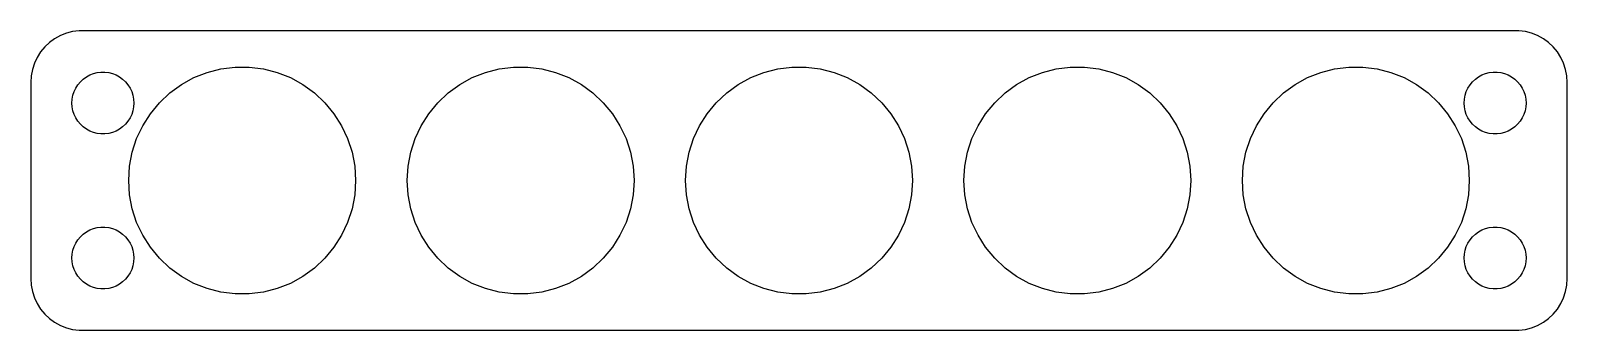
# Model space of a CAD drawing. Header units: metres. Extents: x -74 to 74, y -14 to 14.
import ezdxf

# ---------------------------------------------------------------- set-up
doc = ezdxf.new("R2010")
doc.units = ezdxf.units.M

msp = doc.modelspace()

# ---------------------------------------------------------------- linework, layer by layer
for p, q in [((-72.1791, 13.7216), (-72.6871, 13.3526)), ((-71.6289, 14.0241), (-72.1791, 13.7216)), ((-71.0451, 14.2553), (-71.6289, 14.0241)), ((-70.4369, 14.4114), (-71.0451, 14.2553)), ((-69.8139, 14.4901), (-70.4369, 14.4114)), ((69.8139, 14.4901), (-69.8139, 14.4901)), ((70.4369, 14.4114), (69.8139, 14.4901)), ((71.0451, 14.2553), (70.4369, 14.4114)), ((71.6289, 14.0241), (71.0451, 14.2553)), ((72.1791, 13.7216), (71.6289, 14.0241)), ((72.6871, 13.3526), (72.1791, 13.7216)), ((-73.5451, 12.4389), (-73.8815, 11.9088)), ((-73.1448, 12.9227), (-73.5451, 12.4389)), ((-72.6871, 13.3526), (-73.1448, 12.9227)), ((73.1448, 12.9227), (72.6871, 13.3526)), ((73.5451, 12.4389), (73.1448, 12.9227)), ((73.8815, 11.9088), (73.5451, 12.4389)), ((-74.3429, 10.7434), (-74.4606, 10.1267)), ((-74.1489, 11.3406), (-74.3429, 10.7434)), ((-73.8815, 11.9088), (-74.1489, 11.3406)), ((-68.427, 10.3532), (-68.0621, 10.4469)), ((-68.0621, 10.4469), (-67.6884, 10.4941)), ((-67.6884, 10.4941), (-67.3116, 10.4941)), ((-67.3116, 10.4941), (-66.9379, 10.4469)), ((-66.9379, 10.4469), (-66.573, 10.3532)), ((-58.6836, 9.95309), (-57.3992, 10.4616)), ((-57.3992, 10.4616), (-56.0612, 10.8051)), ((-56.0612, 10.8051), (-54.6907, 10.9783)), ((-54.6907, 10.9783), (-53.3093, 10.9783)), ((-53.3093, 10.9783), (-51.9388, 10.8051)), ((-51.9388, 10.8051), (-50.6008, 10.4616)), ((-50.6008, 10.4616), (-49.3164, 9.95309)), ((-31.6836, 9.95309), (-30.3992, 10.4616)), ((-30.3992, 10.4616), (-29.0612, 10.8051)), ((-29.0612, 10.8051), (-27.6907, 10.9783)), ((-27.6907, 10.9783), (-26.3093, 10.9783)), ((-26.3093, 10.9783), (-24.9388, 10.8051)), ((-24.9388, 10.8051), (-23.6008, 10.4616)), ((-23.6008, 10.4616), (-22.3164, 9.95309)), ((-4.68356, 9.95309), (-3.39919, 10.4616)), ((-3.39919, 10.4616), (-2.06119, 10.8051)), ((-2.06119, 10.8051), (-0.69069, 10.9783)), ((-0.69069, 10.9783), (0.69069, 10.9783)), ((0.69069, 10.9783), (2.06119, 10.8051)), ((2.06119, 10.8051), (3.39919, 10.4616)), ((3.39919, 10.4616), (4.68356, 9.95309)), ((22.3164, 9.95309), (23.6008, 10.4616)), ((23.6008, 10.4616), (24.9388, 10.8051)), ((24.9388, 10.8051), (26.3093, 10.9783)), ((26.3093, 10.9783), (27.6907, 10.9783)), ((27.6907, 10.9783), (29.0612, 10.8051)), ((29.0612, 10.8051), (30.3992, 10.4616)), ((30.3992, 10.4616), (31.6836, 9.95309)), ((49.3164, 9.95309), (50.6008, 10.4616)), ((50.6008, 10.4616), (51.9388, 10.8051)), ((51.9388, 10.8051), (53.3093, 10.9783)), ((53.3093, 10.9783), (54.6907, 10.9783)), ((54.6907, 10.9783), (56.0612, 10.8051)), ((56.0612, 10.8051), (57.3992, 10.4616)), ((57.3992, 10.4616), (58.6836, 9.95309)), ((66.573, 10.3532), (66.9379, 10.4469)), ((66.9379, 10.4469), (67.3116, 10.4941)), ((67.3116, 10.4941), (67.6884, 10.4941)), ((67.6884, 10.4941), (68.0621, 10.4469)), ((68.0621, 10.4469), (68.427, 10.3532)), ((74.1489, 11.3406), (73.8815, 11.9088)), ((74.3429, 10.7434), (74.1489, 11.3406)), ((74.4606, 10.1267), (74.3429, 10.7434)), ((-74.4606, 10.1267), (-74.5, 9.5)), ((-74.5, 9.5), (-74.5, -9.5)), ((-70.2893, 8.60437), (-70.1289, 8.94525)), ((-70.1289, 8.94525), (-69.927, 9.26335)), ((-69.927, 9.26335), (-69.6869, 9.55363)), ((-69.6869, 9.55363), (-69.4123, 9.81154)), ((-69.4123, 9.81154), (-69.1075, 10.033)), ((-69.1075, 10.033), (-68.7773, 10.2145)), ((-68.7773, 10.2145), (-68.427, 10.3532)), ((-66.573, 10.3532), (-66.2227, 10.2145)), ((-66.2227, 10.2145), (-65.8925, 10.033)), ((-65.8925, 10.033), (-65.5877, 9.81154)), ((-65.5877, 9.81154), (-65.3131, 9.55363)), ((-65.3131, 9.55363), (-65.073, 9.26335)), ((-65.073, 9.26335), (-64.8711, 8.94525)), ((-64.8711, 8.94525), (-64.7107, 8.60437)), ((-61.0117, 8.47563), (-59.8941, 9.2876)), ((-59.8941, 9.2876), (-58.6836, 9.95309)), ((-49.3164, 9.95309), (-48.1059, 9.2876)), ((-48.1059, 9.2876), (-46.9883, 8.47563)), ((-34.0117, 8.47563), (-32.8941, 9.2876)), ((-32.8941, 9.2876), (-31.6836, 9.95309)), ((-22.3164, 9.95309), (-21.1059, 9.2876)), ((-21.1059, 9.2876), (-19.9883, 8.47563)), ((-7.01166, 8.47563), (-5.89409, 9.2876)), ((-5.89409, 9.2876), (-4.68356, 9.95309)), ((4.68356, 9.95309), (5.89409, 9.2876)), ((5.89409, 9.2876), (7.01166, 8.47563)), ((19.9883, 8.47563), (21.1059, 9.2876)), ((21.1059, 9.2876), (22.3164, 9.95309)), ((31.6836, 9.95309), (32.8941, 9.2876)), ((32.8941, 9.2876), (34.0117, 8.47563)), ((46.9883, 8.47563), (48.1059, 9.2876)), ((48.1059, 9.2876), (49.3164, 9.95309)), ((58.6836, 9.95309), (59.8941, 9.2876)), ((59.8941, 9.2876), (61.0117, 8.47563)), ((64.7107, 8.60437), (64.8711, 8.94525)), ((64.8711, 8.94525), (65.073, 9.26335)), ((65.073, 9.26335), (65.3131, 9.55363)), ((65.3131, 9.55363), (65.5877, 9.81154)), ((65.5877, 9.81154), (65.8925, 10.033)), ((65.8925, 10.033), (66.2227, 10.2145)), ((66.2227, 10.2145), (66.573, 10.3532)), ((68.427, 10.3532), (68.7773, 10.2145)), ((68.7773, 10.2145), (69.1075, 10.033)), ((69.1075, 10.033), (69.4123, 9.81154)), ((69.4123, 9.81154), (69.6869, 9.55363)), ((69.6869, 9.55363), (69.927, 9.26335)), ((69.927, 9.26335), (70.1289, 8.94525)), ((70.1289, 8.94525), (70.2893, 8.60437)), ((74.5, 9.5), (74.4606, 10.1267)), ((74.5, -9.5), (74.5, 9.5)), ((-70.5, 7.5), (-70.4763, 7.87599)), ((-70.4763, 7.12399), (-70.5, 7.5)), ((-70.4763, 7.87599), (-70.4057, 8.24606)), ((-70.4057, 8.24606), (-70.2893, 8.60437)), ((-64.7107, 8.60437), (-64.5943, 8.24606)), ((-64.5943, 8.24606), (-64.5237, 7.87599)), ((-64.5237, 7.87599), (-64.5, 7.5)), ((-64.5, 7.5), (-64.5237, 7.12399)), ((-62.8992, 6.46564), (-62.0186, 7.53001)), ((-62.0186, 7.53001), (-61.0117, 8.47563)), ((-46.9883, 8.47563), (-45.9813, 7.53001)), ((-45.9813, 7.53001), (-45.1008, 6.46564)), ((-35.8992, 6.46564), (-35.0186, 7.53001)), ((-35.0186, 7.53001), (-34.0117, 8.47563)), ((-19.9883, 8.47563), (-18.9813, 7.53001)), ((-18.9813, 7.53001), (-18.1008, 6.46564)), ((-8.89919, 6.46564), (-8.01865, 7.53001)), ((-8.01865, 7.53001), (-7.01166, 8.47563)), ((7.01166, 8.47563), (8.01865, 7.53001)), ((8.01865, 7.53001), (8.89919, 6.46564)), ((18.1008, 6.46564), (18.9813, 7.53001)), ((18.9813, 7.53001), (19.9883, 8.47563)), ((34.0117, 8.47563), (35.0186, 7.53001)), ((35.0186, 7.53001), (35.8992, 6.46564)), ((45.1008, 6.46564), (45.9813, 7.53001)), ((45.9813, 7.53001), (46.9883, 8.47563)), ((61.0117, 8.47563), (62.0186, 7.53001)), ((62.0186, 7.53001), (62.8992, 6.46564)), ((64.5, 7.5), (64.5237, 7.87599)), ((64.5237, 7.12399), (64.5, 7.5)), ((64.5237, 7.87599), (64.5943, 8.24606)), ((64.5943, 8.24606), (64.7107, 8.60437)), ((70.2893, 8.60437), (70.4057, 8.24606)), ((70.4057, 8.24606), (70.4763, 7.87599)), ((70.4763, 7.87599), (70.5, 7.5)), ((70.5, 7.5), (70.4763, 7.12399)), ((-70.4057, 6.75392), (-70.4763, 7.12399)), ((-70.2893, 6.39561), (-70.4057, 6.75392)), ((-70.1289, 6.05473), (-70.2893, 6.39561)), ((-69.927, 5.73663), (-70.1289, 6.05473)), ((-64.8711, 6.05473), (-65.073, 5.73663)), ((-64.7107, 6.39561), (-64.8711, 6.05473)), ((-64.5943, 6.75392), (-64.7107, 6.39561)), ((-64.5237, 7.12399), (-64.5943, 6.75392)), ((-63.6394, 5.29929), (-62.8992, 6.46564)), ((-45.1008, 6.46564), (-44.3606, 5.29929)), ((-36.6394, 5.29929), (-35.8992, 6.46564)), ((-18.1008, 6.46564), (-17.3606, 5.29929)), ((-9.63936, 5.29929), (-8.89919, 6.46564)), ((8.89919, 6.46564), (9.63936, 5.29929)), ((17.3606, 5.29929), (18.1008, 6.46564)), ((35.8992, 6.46564), (36.6394, 5.29929)), ((44.3606, 5.29929), (45.1008, 6.46564)), ((62.8992, 6.46564), (63.6394, 5.29929)), ((64.5943, 6.75392), (64.5237, 7.12399)), ((64.7107, 6.39561), (64.5943, 6.75392)), ((64.8711, 6.05473), (64.7107, 6.39561)), ((65.073, 5.73663), (64.8711, 6.05473)), ((70.1289, 6.05473), (69.927, 5.73663)), ((70.2893, 6.39561), (70.1289, 6.05473)), ((70.4057, 6.75392), (70.2893, 6.39561)), ((70.4763, 7.12399), (70.4057, 6.75392)), ((-69.6869, 5.44635), (-69.927, 5.73663)), ((-69.4123, 5.18845), (-69.6869, 5.44635)), ((-69.1075, 4.96701), (-69.4123, 5.18845)), ((-68.7773, 4.78551), (-69.1075, 4.96701)), ((-68.427, 4.64682), (-68.7773, 4.78551)), ((-68.0621, 4.55313), (-68.427, 4.64682)), ((-67.6884, 4.50591), (-68.0621, 4.55313)), ((-67.3116, 4.50591), (-67.6884, 4.50591)), ((-66.9379, 4.55313), (-67.3116, 4.50591)), ((-66.573, 4.64682), (-66.9379, 4.55313)), ((-66.2227, 4.78551), (-66.573, 4.64682)), ((-65.8925, 4.96701), (-66.2227, 4.78551)), ((-65.5877, 5.18845), (-65.8925, 4.96701)), ((-65.3131, 5.44635), (-65.5877, 5.18845)), ((-65.073, 5.73663), (-65.3131, 5.44635)), ((-64.2275, 4.04936), (-63.6394, 5.29929)), ((-44.3606, 5.29929), (-43.7724, 4.04936)), ((-37.2275, 4.04936), (-36.6394, 5.29929)), ((-17.3606, 5.29929), (-16.7724, 4.04936)), ((-10.2275, 4.04936), (-9.63936, 5.29929)), ((9.63936, 5.29929), (10.2275, 4.04936)), ((16.7724, 4.04936), (17.3606, 5.29929)), ((36.6394, 5.29929), (37.2275, 4.04936)), ((43.7724, 4.04936), (44.3606, 5.29929)), ((63.6394, 5.29929), (64.2275, 4.04936)), ((65.3131, 5.44635), (65.073, 5.73663)), ((65.5877, 5.18845), (65.3131, 5.44635)), ((65.8925, 4.96701), (65.5877, 5.18845)), ((66.2227, 4.78551), (65.8925, 4.96701)), ((66.573, 4.64682), (66.2227, 4.78551)), ((66.9379, 4.55313), (66.573, 4.64682)), ((67.3116, 4.50591), (66.9379, 4.55313)), ((67.6884, 4.50591), (67.3116, 4.50591)), ((68.0621, 4.55313), (67.6884, 4.50591)), ((68.427, 4.64682), (68.0621, 4.55313)), ((68.7773, 4.78551), (68.427, 4.64682)), ((69.1075, 4.96701), (68.7773, 4.78551)), ((69.4123, 5.18845), (69.1075, 4.96701)), ((69.6869, 5.44635), (69.4123, 5.18845)), ((69.927, 5.73663), (69.6869, 5.44635)), ((-64.6544, 2.73558), (-64.2275, 4.04936)), ((-43.7724, 4.04936), (-43.3456, 2.73558)), ((-37.6544, 2.73558), (-37.2275, 4.04936)), ((-16.7724, 4.04936), (-16.3456, 2.73558)), ((-10.6544, 2.73558), (-10.2275, 4.04936)), ((10.2275, 4.04936), (10.6544, 2.73558)), ((16.3456, 2.73558), (16.7724, 4.04936)), ((37.2275, 4.04936), (37.6544, 2.73558)), ((43.3456, 2.73558), (43.7724, 4.04936)), ((64.2275, 4.04936), (64.6544, 2.73558)), ((-64.9133, 1.37866), (-64.6544, 2.73558)), ((-43.3456, 2.73558), (-43.0867, 1.37866)), ((-37.9133, 1.37866), (-37.6544, 2.73558)), ((-16.3456, 2.73558), (-16.0867, 1.37866)), ((-10.9133, 1.37866), (-10.6544, 2.73558)), ((10.6544, 2.73558), (10.9133, 1.37866)), ((16.0867, 1.37866), (16.3456, 2.73558)), ((37.6544, 2.73558), (37.9133, 1.37866)), ((43.0867, 1.37866), (43.3456, 2.73558)), ((64.6544, 2.73558), (64.9133, 1.37866)), ((-65, 0), (-64.9133, 1.37866)), ((-64.9133, -1.37866), (-65, 0)), ((-43.0867, 1.37866), (-43, 0)), ((-43, 0), (-43.0867, -1.37866)), ((-38, 0), (-37.9133, 1.37866)), ((-37.9133, -1.37866), (-38, 0)), ((-16.0867, 1.37866), (-16, 0)), ((-16, 0), (-16.0867, -1.37866)), ((-11, 0), (-10.9133, 1.37866)), ((-10.9133, -1.37866), (-11, 0)), ((10.9133, 1.37866), (11, 0)), ((11, 0), (10.9133, -1.37866)), ((16, 0), (16.0867, 1.37866)), ((16.0867, -1.37866), (16, 0)), ((37.9133, 1.37866), (38, 0)), ((38, 0), (37.9133, -1.37866)), ((43, 0), (43.0867, 1.37866)), ((43.0867, -1.37866), (43, 0)), ((64.9133, 1.37866), (65, 0)), ((65, 0), (64.9133, -1.37866)), ((-64.6544, -2.73558), (-64.9133, -1.37866)), ((-43.0867, -1.37866), (-43.3456, -2.73558)), ((-37.6544, -2.73558), (-37.9133, -1.37866)), ((-16.0867, -1.37866), (-16.3456, -2.73558)), ((-10.6544, -2.73558), (-10.9133, -1.37866)), ((10.9133, -1.37866), (10.6544, -2.73558)), ((16.3456, -2.73558), (16.0867, -1.37866)), ((37.9133, -1.37866), (37.6544, -2.73558)), ((43.3456, -2.73558), (43.0867, -1.37866)), ((64.9133, -1.37866), (64.6544, -2.73558)), ((-64.2275, -4.04936), (-64.6544, -2.73558)), ((-43.3456, -2.73558), (-43.7724, -4.04936)), ((-37.2275, -4.04936), (-37.6544, -2.73558)), ((-16.3456, -2.73558), (-16.7724, -4.04936)), ((-10.2275, -4.04936), (-10.6544, -2.73558)), ((10.6544, -2.73558), (10.2275, -4.04936)), ((16.7724, -4.04936), (16.3456, -2.73558)), ((37.6544, -2.73558), (37.2275, -4.04936)), ((43.7724, -4.04936), (43.3456, -2.73558)), ((64.6544, -2.73558), (64.2275, -4.04936)), ((-63.6394, -5.29929), (-64.2275, -4.04936)), ((-43.7724, -4.04936), (-44.3606, -5.29929)), ((-36.6394, -5.29929), (-37.2275, -4.04936)), ((-16.7724, -4.04936), (-17.3606, -5.29929)), ((-9.63936, -5.29929), (-10.2275, -4.04936)), ((10.2275, -4.04936), (9.63936, -5.29929)), ((17.3606, -5.29929), (16.7724, -4.04936)), ((37.2275, -4.04936), (36.6394, -5.29929)), ((44.3606, -5.29929), (43.7724, -4.04936)), ((64.2275, -4.04936), (63.6394, -5.29929)), ((-70.1289, -6.05473), (-69.927, -5.73663)), ((-69.927, -5.73663), (-69.6869, -5.44635)), ((-69.6869, -5.44635), (-69.4123, -5.18845)), ((-69.4123, -5.18845), (-69.1075, -4.96701)), ((-69.1075, -4.96701), (-68.7773, -4.78551)), ((-68.7773, -4.78551), (-68.427, -4.64682)), ((-68.427, -4.64682), (-68.0621, -4.55313)), ((-68.0621, -4.55313), (-67.6884, -4.50591)), ((-67.6884, -4.50591), (-67.3116, -4.50591)), ((-67.3116, -4.50591), (-66.9379, -4.55313)), ((-66.9379, -4.55313), (-66.573, -4.64682)), ((-66.573, -4.64682), (-66.2227, -4.78551)), ((-66.2227, -4.78551), (-65.8925, -4.96701)), ((-65.8925, -4.96701), (-65.5877, -5.18845)), ((-65.5877, -5.18845), (-65.3131, -5.44635)), ((-65.3131, -5.44635), (-65.073, -5.73663)), ((-65.073, -5.73663), (-64.8711, -6.05473)), ((-62.8992, -6.46564), (-63.6394, -5.29929)), ((-44.3606, -5.29929), (-45.1008, -6.46564)), ((-35.8992, -6.46564), (-36.6394, -5.29929)), ((-17.3606, -5.29929), (-18.1008, -6.46564)), ((-8.89919, -6.46564), (-9.63936, -5.29929)), ((9.63936, -5.29929), (8.89919, -6.46564)), ((18.1008, -6.46564), (17.3606, -5.29929)), ((36.6394, -5.29929), (35.8992, -6.46564)), ((45.1008, -6.46564), (44.3606, -5.29929)), ((63.6394, -5.29929), (62.8992, -6.46564)), ((64.8711, -6.05473), (65.073, -5.73663)), ((65.073, -5.73663), (65.3131, -5.44635)), ((65.3131, -5.44635), (65.5877, -5.18845)), ((65.5877, -5.18845), (65.8925, -4.96701)), ((65.8925, -4.96701), (66.2227, -4.78551)), ((66.2227, -4.78551), (66.573, -4.64682)), ((66.573, -4.64682), (66.9379, -4.55313)), ((66.9379, -4.55313), (67.3116, -4.50591)), ((67.3116, -4.50591), (67.6884, -4.50591)), ((67.6884, -4.50591), (68.0621, -4.55313)), ((68.0621, -4.55313), (68.427, -4.64682)), ((68.427, -4.64682), (68.7773, -4.78551)), ((68.7773, -4.78551), (69.1075, -4.96701)), ((69.1075, -4.96701), (69.4123, -5.18845)), ((69.4123, -5.18845), (69.6869, -5.44635)), ((69.6869, -5.44635), (69.927, -5.73663)), ((69.927, -5.73663), (70.1289, -6.05473)), ((-70.5, -7.5), (-70.4763, -7.12399)), ((-70.4763, -7.12399), (-70.4057, -6.75392)), ((-70.4057, -6.75392), (-70.2893, -6.39561)), ((-70.2893, -6.39561), (-70.1289, -6.05473)), ((-64.8711, -6.05473), (-64.7107, -6.39561)), ((-64.7107, -6.39561), (-64.5943, -6.75392)), ((-64.5943, -6.75392), (-64.5237, -7.12399)), ((-64.5237, -7.12399), (-64.5, -7.5)), ((-62.0186, -7.53001), (-62.8992, -6.46564)), ((-45.1008, -6.46564), (-45.9813, -7.53001)), ((-35.0186, -7.53001), (-35.8992, -6.46564)), ((-18.1008, -6.46564), (-18.9813, -7.53001)), ((-8.01865, -7.53001), (-8.89919, -6.46564)), ((8.89919, -6.46564), (8.01865, -7.53001)), ((18.9813, -7.53001), (18.1008, -6.46564)), ((35.8992, -6.46564), (35.0186, -7.53001)), ((45.9813, -7.53001), (45.1008, -6.46564)), ((62.8992, -6.46564), (62.0186, -7.53001)), ((64.5, -7.5), (64.5237, -7.12399)), ((64.5237, -7.12399), (64.5943, -6.75392)), ((64.5943, -6.75392), (64.7107, -6.39561)), ((64.7107, -6.39561), (64.8711, -6.05473)), ((70.1289, -6.05473), (70.2893, -6.39561)), ((70.2893, -6.39561), (70.4057, -6.75392)), ((70.4057, -6.75392), (70.4763, -7.12399)), ((70.4763, -7.12399), (70.5, -7.5)), ((-70.4763, -7.87599), (-70.5, -7.5)), ((-70.4057, -8.24606), (-70.4763, -7.87599)), ((-70.2893, -8.60437), (-70.4057, -8.24606)), ((-70.1289, -8.94525), (-70.2893, -8.60437)), ((-64.7107, -8.60437), (-64.8711, -8.94525)), ((-64.5943, -8.24606), (-64.7107, -8.60437)), ((-64.5237, -7.87599), (-64.5943, -8.24606)), ((-64.5, -7.5), (-64.5237, -7.87599)), ((-61.0117, -8.47563), (-62.0186, -7.53001)), ((-59.8941, -9.2876), (-61.0117, -8.47563)), ((-46.9883, -8.47563), (-48.1059, -9.2876)), ((-45.9813, -7.53001), (-46.9883, -8.47563)), ((-34.0117, -8.47563), (-35.0186, -7.53001)), ((-32.8941, -9.2876), (-34.0117, -8.47563)), ((-19.9883, -8.47563), (-21.1059, -9.2876)), ((-18.9813, -7.53001), (-19.9883, -8.47563)), ((-7.01166, -8.47563), (-8.01865, -7.53001)), ((-5.89409, -9.2876), (-7.01166, -8.47563)), ((7.01166, -8.47563), (5.89409, -9.2876)), ((8.01865, -7.53001), (7.01166, -8.47563)), ((19.9883, -8.47563), (18.9813, -7.53001)), ((21.1059, -9.2876), (19.9883, -8.47563)), ((34.0117, -8.47563), (32.8941, -9.2876)), ((35.0186, -7.53001), (34.0117, -8.47563)), ((46.9883, -8.47563), (45.9813, -7.53001)), ((48.1059, -9.2876), (46.9883, -8.47563)), ((61.0117, -8.47563), (59.8941, -9.2876)), ((62.0186, -7.53001), (61.0117, -8.47563)), ((64.5237, -7.87599), (64.5, -7.5)), ((64.5943, -8.24606), (64.5237, -7.87599)), ((64.7107, -8.60437), (64.5943, -8.24606)), ((64.8711, -8.94525), (64.7107, -8.60437)), ((70.2893, -8.60437), (70.1289, -8.94525)), ((70.4057, -8.24606), (70.2893, -8.60437)), ((70.4763, -7.87599), (70.4057, -8.24606)), ((70.5, -7.5), (70.4763, -7.87599)), ((-74.5, -9.5), (-74.4606, -10.1267)), ((-74.4606, -10.1267), (-74.3429, -10.7434)), ((-69.927, -9.26335), (-70.1289, -8.94525)), ((-69.6869, -9.55363), (-69.927, -9.26335)), ((-69.4123, -9.81154), (-69.6869, -9.55363)), ((-69.1075, -10.033), (-69.4123, -9.81154)), ((-68.7773, -10.2145), (-69.1075, -10.033)), ((-68.427, -10.3532), (-68.7773, -10.2145)), ((-68.0621, -10.4469), (-68.427, -10.3532)), ((-66.573, -10.3532), (-66.9379, -10.4469)), ((-66.2227, -10.2145), (-66.573, -10.3532)), ((-65.8925, -10.033), (-66.2227, -10.2145)), ((-65.5877, -9.81154), (-65.8925, -10.033)), ((-65.3131, -9.55363), (-65.5877, -9.81154)), ((-65.073, -9.26335), (-65.3131, -9.55363)), ((-64.8711, -8.94525), (-65.073, -9.26335)), ((-58.6836, -9.95309), (-59.8941, -9.2876)), ((-57.3992, -10.4616), (-58.6836, -9.95309)), ((-49.3164, -9.95309), (-50.6008, -10.4616)), ((-48.1059, -9.2876), (-49.3164, -9.95309)), ((-31.6836, -9.95309), (-32.8941, -9.2876)), ((-30.3992, -10.4616), (-31.6836, -9.95309)), ((-22.3164, -9.95309), (-23.6008, -10.4616)), ((-21.1059, -9.2876), (-22.3164, -9.95309)), ((-4.68356, -9.95309), (-5.89409, -9.2876)), ((-3.39919, -10.4616), (-4.68356, -9.95309)), ((4.68356, -9.95309), (3.39919, -10.4616)), ((5.89409, -9.2876), (4.68356, -9.95309)), ((22.3164, -9.95309), (21.1059, -9.2876)), ((23.6008, -10.4616), (22.3164, -9.95309)), ((31.6836, -9.95309), (30.3992, -10.4616)), ((32.8941, -9.2876), (31.6836, -9.95309)), ((49.3164, -9.95309), (48.1059, -9.2876)), ((50.6008, -10.4616), (49.3164, -9.95309)), ((58.6836, -9.95309), (57.3992, -10.4616)), ((59.8941, -9.2876), (58.6836, -9.95309)), ((65.073, -9.26335), (64.8711, -8.94525)), ((65.3131, -9.55363), (65.073, -9.26335)), ((65.5877, -9.81154), (65.3131, -9.55363)), ((65.8925, -10.033), (65.5877, -9.81154)), ((66.2227, -10.2145), (65.8925, -10.033)), ((66.573, -10.3532), (66.2227, -10.2145)), ((66.9379, -10.4469), (66.573, -10.3532)), ((68.427, -10.3532), (68.0621, -10.4469)), ((68.7773, -10.2145), (68.427, -10.3532)), ((69.1075, -10.033), (68.7773, -10.2145)), ((69.4123, -9.81154), (69.1075, -10.033)), ((69.6869, -9.55363), (69.4123, -9.81154)), ((69.927, -9.26335), (69.6869, -9.55363)), ((70.1289, -8.94525), (69.927, -9.26335)), ((74.3429, -10.7434), (74.4606, -10.1267)), ((74.4606, -10.1267), (74.5, -9.5)), ((-74.3429, -10.7434), (-74.1489, -11.3406)), ((-74.1489, -11.3406), (-73.8815, -11.9088)), ((-73.8815, -11.9088), (-73.5451, -12.4389)), ((-67.6884, -10.4941), (-68.0621, -10.4469)), ((-67.3116, -10.4941), (-67.6884, -10.4941)), ((-66.9379, -10.4469), (-67.3116, -10.4941)), ((-56.0612, -10.8051), (-57.3992, -10.4616)), ((-54.6907, -10.9783), (-56.0612, -10.8051)), ((-53.3093, -10.9783), (-54.6907, -10.9783)), ((-51.9388, -10.8051), (-53.3093, -10.9783)), ((-50.6008, -10.4616), (-51.9388, -10.8051)), ((-29.0612, -10.8051), (-30.3992, -10.4616)), ((-27.6907, -10.9783), (-29.0612, -10.8051)), ((-26.3093, -10.9783), (-27.6907, -10.9783)), ((-24.9388, -10.8051), (-26.3093, -10.9783)), ((-23.6008, -10.4616), (-24.9388, -10.8051)), ((-2.06119, -10.8051), (-3.39919, -10.4616)), ((-0.69069, -10.9783), (-2.06119, -10.8051)), ((0.69069, -10.9783), (-0.69069, -10.9783)), ((2.06119, -10.8051), (0.69069, -10.9783)), ((3.39919, -10.4616), (2.06119, -10.8051)), ((24.9388, -10.8051), (23.6008, -10.4616)), ((26.3093, -10.9783), (24.9388, -10.8051)), ((27.6907, -10.9783), (26.3093, -10.9783)), ((29.0612, -10.8051), (27.6907, -10.9783)), ((30.3992, -10.4616), (29.0612, -10.8051)), ((51.9388, -10.8051), (50.6008, -10.4616)), ((53.3093, -10.9783), (51.9388, -10.8051)), ((54.6907, -10.9783), (53.3093, -10.9783)), ((56.0612, -10.8051), (54.6907, -10.9783)), ((57.3992, -10.4616), (56.0612, -10.8051)), ((67.3116, -10.4941), (66.9379, -10.4469)), ((67.6884, -10.4941), (67.3116, -10.4941)), ((68.0621, -10.4469), (67.6884, -10.4941)), ((73.5451, -12.4389), (73.8815, -11.9088)), ((73.8815, -11.9088), (74.1489, -11.3406)), ((74.1489, -11.3406), (74.3429, -10.7434)), ((-73.5451, -12.4389), (-73.1448, -12.9227)), ((-73.1448, -12.9227), (-72.6871, -13.3526)), ((-72.6871, -13.3526), (-72.1791, -13.7216)), ((72.1791, -13.7216), (72.6871, -13.3526)), ((72.6871, -13.3526), (73.1448, -12.9227)), ((73.1448, -12.9227), (73.5451, -12.4389)), ((-72.1791, -13.7216), (-71.6289, -14.0241)), ((-71.6289, -14.0241), (-71.0451, -14.2553)), ((-71.0451, -14.2553), (-70.4369, -14.4114)), ((-70.4369, -14.4114), (-69.8139, -14.4901)), ((-69.8139, -14.4901), (69.8139, -14.4901)), ((69.8139, -14.4901), (70.4369, -14.4114)), ((70.4369, -14.4114), (71.0451, -14.2553)), ((71.0451, -14.2553), (71.6289, -14.0241)), ((71.6289, -14.0241), (72.1791, -13.7216))]:
    msp.add_line(p, q)

doc.saveas('drawing.dxf')
